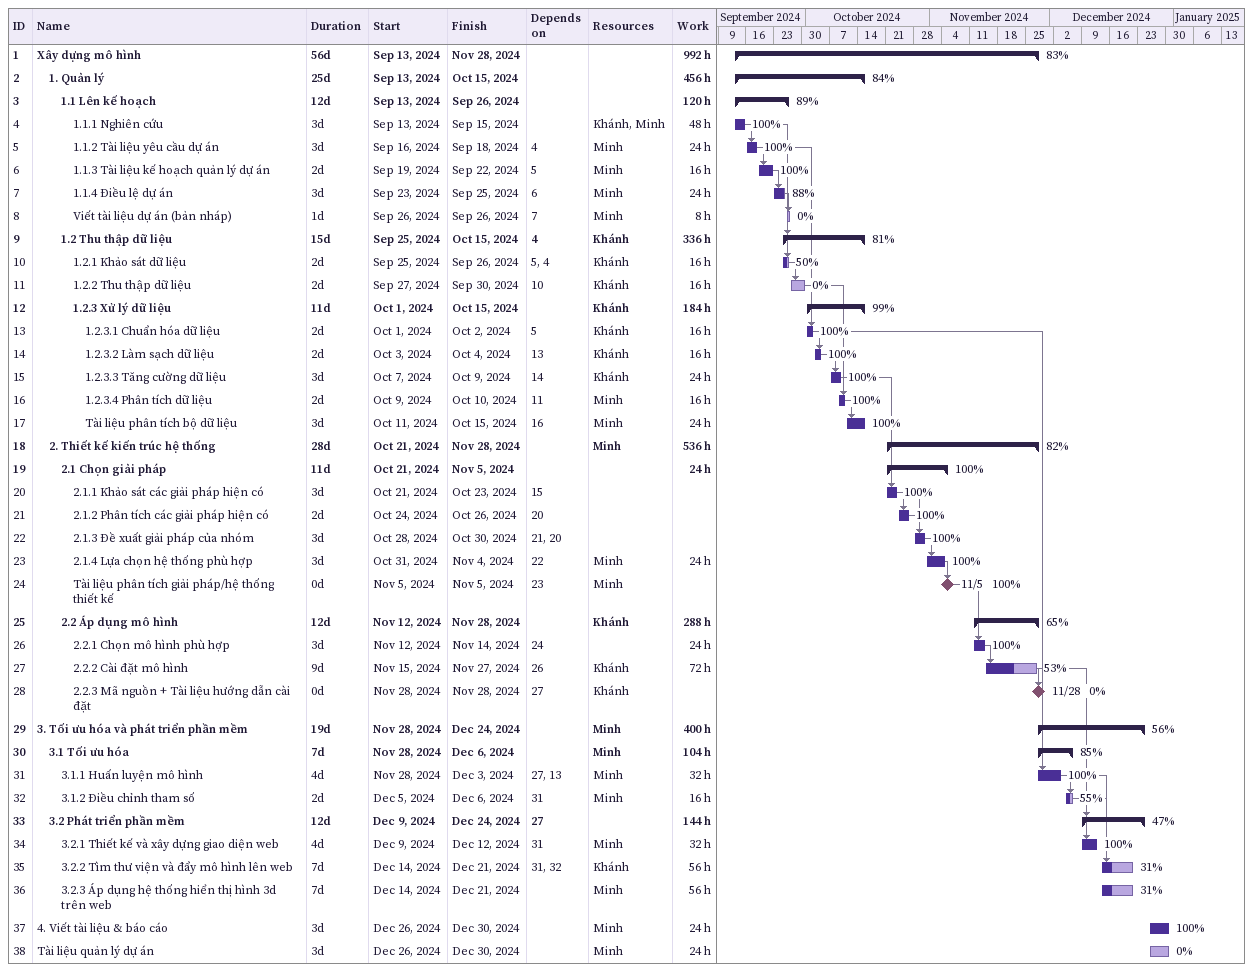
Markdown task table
| ID | Level | Task | Duration | Start | Finish | Predecessors | Resources | % complete | Work (h) |
|---|---|---|---|---|---|---|---|---|---|
| 1 | 1 | **Xây dựng mô hình** | 56d | 2024-09-13 | 2024-11-28 |  |  | 83 | 992 |
| 2 | 2 | **1. Quản lý** | 25d | 2024-09-13 | 2024-10-15 |  |  | 84 | 456 |
| 3 | 3 | **1.1 Lên kế hoạch** | 12d | 2024-09-13 | 2024-09-26 |  |  | 89 | 120 |
| 4 | 4 | 1.1.1 Nghiên cứu | 3d | 2024-09-13 | 2024-09-15 |  | Khánh, Minh | 100 | 48 |
| 5 | 4 | 1.1.2 Tài liệu yêu cầu dự án | 3d | 2024-09-16 | 2024-09-18 | 4 | Minh | 100 | 24 |
| 6 | 4 | 1.1.3 Tài liệu kế hoạch quản lý dự án | 2d | 2024-09-19 | 2024-09-22 | 5 | Minh | 100 | 16 |
| 7 | 4 | 1.1.4 Điều lệ dự án | 3d | 2024-09-23 | 2024-09-25 | 6 | Minh | 88 | 24 |
| 8 | 4 | Viết tài liệu dự án (bản nháp) | 1d | 2024-09-26 | 2024-09-26 | 7 | Minh | 0 | 8 |
| 9 | 3 | **1.2 Thu thập dữ liệu** | 15d | 2024-09-25 | 2024-10-15 | 4 | Khánh | 81 | 336 |
| 10 | 4 | 1.2.1 Khảo sát dữ liệu | 2d | 2024-09-25 | 2024-09-26 | 5, 4 | Khánh | 50 | 16 |
| 11 | 4 | 1.2.2 Thu thập dữ liệu | 2d | 2024-09-27 | 2024-09-30 | 10 | Khánh | 0 | 16 |
| 12 | 4 | **1.2.3 Xử lý dữ liệu** | 11d | 2024-10-01 | 2024-10-15 |  | Khánh | 99 | 184 |
| 13 | 5 | 1.2.3.1 Chuẩn hóa dữ liệu | 2d | 2024-10-01 | 2024-10-02 | 5 | Khánh | 100 | 16 |
| 14 | 5 | 1.2.3.2 Làm sạch dữ liệu | 2d | 2024-10-03 | 2024-10-04 | 13 | Khánh | 100 | 16 |
| 15 | 5 | 1.2.3.3 Tăng cường dữ liệu | 3d | 2024-10-07 | 2024-10-09 | 14 | Khánh | 100 | 24 |
| 16 | 5 | 1.2.3.4 Phân tích dữ liệu | 2d | 2024-10-09 | 2024-10-10 | 11 | Minh | 100 | 16 |
| 17 | 5 | Tài liệu phân tích bộ dữ liệu | 3d | 2024-10-11 | 2024-10-15 | 16 | Minh | 100 | 24 |
| 18 | 2 | **2. Thiết kế kiến trúc hệ thống** | 28d | 2024-10-21 | 2024-11-28 |  | Minh | 82 | 536 |
| 19 | 3 | **2.1 Chọn giải pháp** | 11d | 2024-10-21 | 2024-11-05 |  |  | 100 | 24 |
| 20 | 4 | 2.1.1 Khảo sát các giải pháp hiện có | 3d | 2024-10-21 | 2024-10-23 | 15 |  | 100 |  |
| 21 | 4 | 2.1.2 Phân tích các giải pháp hiện có | 2d | 2024-10-24 | 2024-10-26 | 20 |  | 100 |  |
| 22 | 4 | 2.1.3 Đề xuất giải pháp của nhóm | 3d | 2024-10-28 | 2024-10-30 | 21, 20 |  | 100 |  |
| 23 | 4 | 2.1.4 Lựa chọn hệ thống phù hợp | 3d | 2024-10-31 | 2024-11-04 | 22 | Minh | 100 | 24 |
| 24 | 4 | Tài liệu phân tích giải pháp/hệ thống thiết kế | 0d | 2024-11-05 | 2024-11-05 | 23 | Minh | 100 |  |
| 25 | 3 | **2.2 Áp dụng mô hình** | 12d | 2024-11-12 | 2024-11-28 |  | Khánh | 65 | 288 |
| 26 | 4 | 2.2.1 Chọn mô hình phù hợp | 3d | 2024-11-12 | 2024-11-14 | 24 |  | 100 | 24 |
| 27 | 4 | 2.2.2 Cài đặt mô hình | 9d | 2024-11-15 | 2024-11-27 | 26 | Khánh | 53 | 72 |
| 28 | 4 | 2.2.3 Mã nguồn + Tài liệu hướng dẫn cài đặt | 0d | 2024-11-28 | 2024-11-28 | 27 | Khánh | 0 |  |
| 29 | 1 | **3. Tối ưu hóa và phát triển phần mềm** | 19d | 2024-11-28 | 2024-12-24 |  | Minh | 56 | 400 |
| 30 | 2 | **3.1 Tối ưu hóa** | 7d | 2024-11-28 | 2024-12-06 |  | Minh | 85 | 104 |
| 31 | 3 | 3.1.1 Huấn luyện mô hình | 4d | 2024-11-28 | 2024-12-03 | 27, 13 | Minh | 100 | 32 |
| 32 | 3 | 3.1.2 Điều chỉnh tham số | 2d | 2024-12-05 | 2024-12-06 | 31 | Minh | 55 | 16 |
| 33 | 2 | **3.2 Phát triển phần mềm** | 12d | 2024-12-09 | 2024-12-24 | 27 |  | 47 | 144 |
| 34 | 3 | 3.2.1 Thiết kế và xây dựng giao diện web | 4d | 2024-12-09 | 2024-12-12 | 31 | Minh | 100 | 32 |
| 35 | 3 | 3.2.2 Tìm thư viện và đẩy mô hình lên web | 7d | 2024-12-14 | 2024-12-21 | 31, 32 | Khánh | 31 | 56 |
| 36 | 3 | 3.2.3 Áp dụng hệ thống hiển thị hình 3d trên web | 7d | 2024-12-14 | 2024-12-21 |  | Minh | 31 | 56 |
| 37 | 1 | 4. Viết tài liệu & báo cáo | 3d | 2024-12-26 | 2024-12-30 |  | Minh | 100 | 24 |
| 38 | 1 | Tài liệu quản lý dự án | 3d | 2024-12-26 | 2024-12-30 |  | Minh | 0 | 24 |
